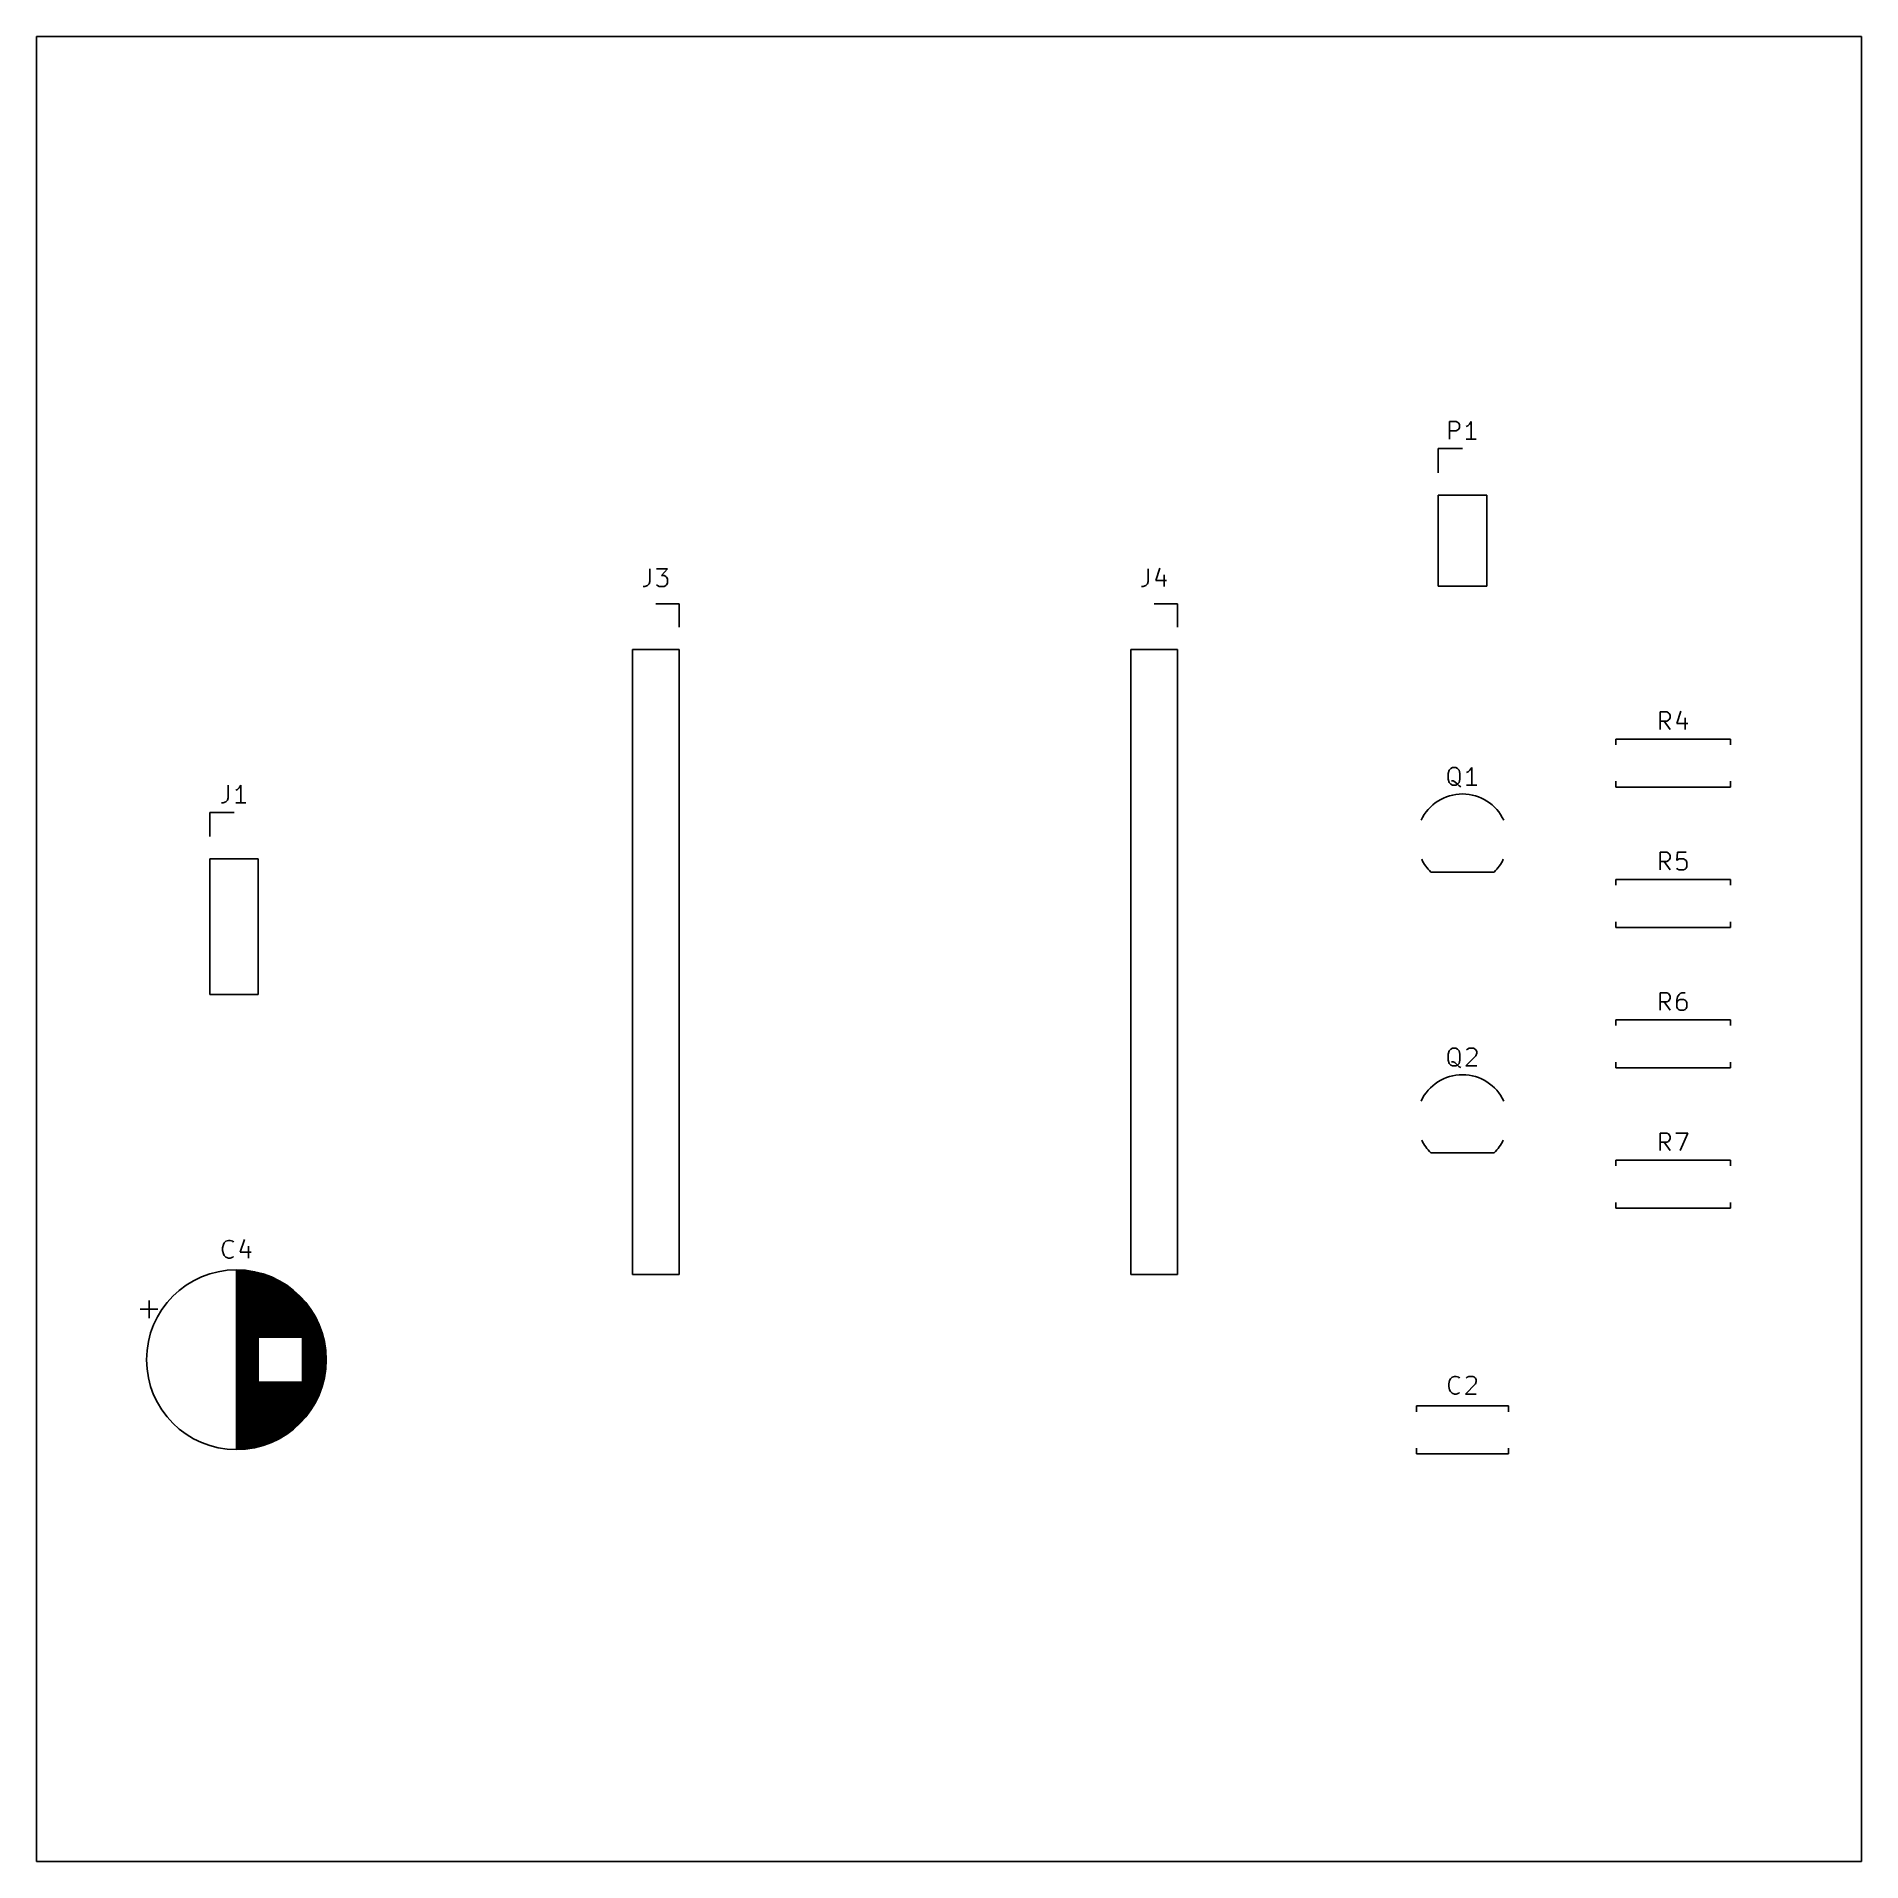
# Model space of a CAD drawing. Extents: x 20 to 124, y -124 to -20.
import ezdxf

# ---------------------------------------------------------------- set-up
doc = ezdxf.new("R2010")
doc.units = 0
doc.layers.add('LYELLOW', color=51, linetype='CONTINUOUS')
doc.layers.add('WHITE', color=7, linetype='CONTINUOUS')

msp = doc.modelspace()

# ---------------------------------------------------------------- linework, layer by layer
at = {"layer": 'LYELLOW', "linetype": 'CONTINUOUS'}
for p, q in [((100.523105, -42.939819), (100.523105, -41.939819)), ((100.523105, -41.939819), (100.904057, -41.939819)), ((100.904057, -42.463628), (100.523105, -42.463628)), ((100.904057, -41.939819), (100.999295, -41.987438)), ((100.999295, -42.416009), (100.904057, -42.463628)), ((100.999295, -41.987438), (101.046914, -42.035057)), ((101.046914, -42.36839), (100.999295, -42.416009)), ((101.046914, -42.035057), (101.094533, -42.130295)), ((101.094533, -42.273152), (101.046914, -42.36839)), ((101.094533, -42.130295), (101.094533, -42.273152)), ((101.570724, -42.177914), (101.475486, -42.225533)), ((101.665962, -42.082676), (101.570724, -42.177914)), ((101.7612, -41.939819), (101.665962, -42.082676)), ((101.7612, -42.939819), (101.7612, -41.939819)), ((99.8812, -43.485), (101.2612, -43.485)), ((99.8812, -44.865), (99.8812, -43.485)), ((102.046914, -42.939819), (101.475486, -42.939819)), ((99.8812, -46.135), (99.8812, -51.325)), ((99.8812, -46.135), (102.6412, -46.135)), ((102.6412, -46.135), (102.6412, -51.325)), ((54.952866, -50.339819), (54.952866, -51.054104)), ((55.333819, -50.339819), (55.952866, -50.339819)), ((55.952866, -50.339819), (55.619533, -50.720771)), ((55.619533, -50.720771), (55.76239, -50.720771)), ((55.76239, -50.720771), (55.857628, -50.76839)), ((55.857628, -50.76839), (55.905247, -50.816009)), ((55.905247, -50.816009), (55.952866, -50.911247)), ((55.952866, -50.911247), (55.952866, -51.149342)), ((83.352866, -50.339819), (83.352866, -51.054104)), ((84.019533, -50.2922), (83.781438, -51.006485)), ((84.257628, -50.673152), (84.257628, -51.339819)), ((54.667152, -51.339819), (54.571914, -51.339819)), ((54.810009, -51.2922), (54.667152, -51.339819)), ((54.905247, -51.196961), (54.810009, -51.2922)), ((54.952866, -51.054104), (54.905247, -51.196961)), ((55.381438, -51.2922), (55.333819, -51.24458)), ((55.476676, -51.339819), (55.381438, -51.2922)), ((55.76239, -51.339819), (55.476676, -51.339819)), ((55.857628, -51.2922), (55.76239, -51.339819)), ((55.905247, -51.24458), (55.857628, -51.2922)), ((55.952866, -51.149342), (55.905247, -51.24458)), ((83.067152, -51.339819), (82.971914, -51.339819)), ((83.210009, -51.2922), (83.067152, -51.339819)), ((83.305247, -51.196961), (83.210009, -51.2922)), ((83.352866, -51.054104), (83.305247, -51.196961)), ((83.781438, -51.006485), (84.400485, -51.006485)), ((99.8812, -51.325), (102.6412, -51.325)), ((55.2862, -52.325), (56.6162, -52.325)), ((56.6162, -52.325), (56.6162, -53.655)), ((83.6862, -52.325), (85.0162, -52.325)), ((85.0162, -52.325), (85.0162, -53.655)), ((53.9562, -54.925), (53.9562, -90.545)), ((53.9562, -54.925), (56.6162, -54.925)), ((56.6162, -54.925), (56.6162, -90.545)), ((82.3562, -54.925), (82.3562, -90.545)), ((82.3562, -54.925), (85.0162, -54.925)), ((85.0162, -54.925), (85.0162, -90.545)), ((112.523105, -59.489819), (112.523105, -58.489819)), ((112.523105, -58.489819), (112.904057, -58.489819)), ((112.904057, -59.013628), (112.523105, -59.013628)), ((113.094533, -59.489819), (112.7612, -59.013628)), ((112.904057, -58.489819), (112.999295, -58.537438)), ((112.999295, -58.966009), (112.904057, -59.013628)), ((112.999295, -58.537438), (113.046914, -58.585057)), ((113.046914, -58.91839), (112.999295, -58.966009)), ((113.046914, -58.585057), (113.094533, -58.680295)), ((113.094533, -58.823152), (113.046914, -58.91839)), ((113.094533, -58.680295), (113.094533, -58.823152)), ((113.713581, -58.4422), (113.475486, -59.156485)), ((113.475486, -59.156485), (114.094533, -59.156485)), ((113.951676, -58.823152), (113.951676, -59.489819)), ((109.9912, -60.035), (116.5312, -60.035)), ((109.9912, -60.365), (109.9912, -60.035)), ((116.5312, -60.035), (116.5312, -60.365)), ((100.451676, -61.993152), (100.499295, -61.802676)), ((100.451676, -62.326485), (100.451676, -61.993152)), ((100.499295, -62.516961), (100.451676, -62.326485)), ((100.499295, -61.802676), (100.594533, -61.707438)), ((100.594533, -61.707438), (100.689771, -61.659819)), ((100.689771, -61.659819), (100.880247, -61.659819)), ((100.880247, -61.659819), (100.975485, -61.707438)), ((100.975485, -61.707438), (101.070723, -61.802676)), ((101.070723, -61.802676), (101.118342, -61.993152)), ((101.118342, -62.326485), (101.070723, -62.516961)), ((101.118342, -61.993152), (101.118342, -62.326485)), ((101.594533, -61.897914), (101.499295, -61.945533)), ((101.689771, -61.802676), (101.594533, -61.897914)), ((101.785009, -61.659819), (101.689771, -61.802676)), ((101.785009, -62.659819), (101.785009, -61.659819)), ((30.927866, -63.384104), (30.880247, -63.526961)), ((30.927866, -62.669819), (30.927866, -63.384104)), ((31.451676, -62.907914), (31.356438, -62.955533)), ((31.546914, -62.812676), (31.451676, -62.907914)), ((31.642152, -62.669819), (31.546914, -62.812676)), ((31.642152, -63.669819), (31.642152, -62.669819)), ((100.594533, -62.6122), (100.499295, -62.516961)), ((100.689771, -62.659819), (100.594533, -62.6122)), ((100.73739, -62.421723), (100.642152, -62.421723)), ((100.880247, -62.659819), (100.689771, -62.659819)), ((100.832628, -62.469342), (100.73739, -62.421723)), ((100.975485, -62.6122), (100.832628, -62.469342)), ((100.975485, -62.6122), (100.880247, -62.659819)), ((101.070723, -62.516961), (100.975485, -62.6122)), ((101.070723, -62.707438), (100.975485, -62.6122)), ((101.165961, -62.755057), (101.070723, -62.707438)), ((102.070723, -62.659819), (101.499295, -62.659819)), ((109.9912, -62.445), (109.9912, -62.775)), ((109.9912, -62.775), (116.5312, -62.775)), ((116.5312, -62.775), (116.5312, -62.445)), ((29.8812, -64.215), (31.2612, -64.215)), ((29.8812, -65.595), (29.8812, -64.215)), ((30.642152, -63.669819), (30.546914, -63.669819)), ((30.785009, -63.6222), (30.642152, -63.669819)), ((30.880247, -63.526961), (30.785009, -63.6222)), ((31.927866, -63.669819), (31.356438, -63.669819)), ((112.523105, -67.489819), (112.523105, -66.489819)), ((112.523105, -66.489819), (112.904057, -66.489819)), ((112.904057, -66.489819), (112.999295, -66.537438)), ((112.999295, -66.537438), (113.046914, -66.585057)), ((113.523105, -66.489819), (113.475486, -66.966009)), ((113.999295, -66.489819), (113.523105, -66.489819)), ((29.8812, -66.865), (29.8812, -74.595)), ((29.8812, -66.865), (32.6412, -66.865)), ((32.6412, -66.865), (32.6412, -74.595)), ((112.904057, -67.013628), (112.523105, -67.013628)), ((113.094533, -67.489819), (112.7612, -67.013628)), ((112.999295, -66.966009), (112.904057, -67.013628)), ((113.046914, -66.91839), (112.999295, -66.966009)), ((113.046914, -66.585057), (113.094533, -66.680295)), ((113.094533, -66.823152), (113.046914, -66.91839)), ((113.094533, -66.680295), (113.094533, -66.823152)), ((113.475486, -66.966009), (113.523105, -66.91839)), ((113.523105, -67.4422), (113.475486, -67.39458)), ((113.523105, -66.91839), (113.618343, -66.870771)), ((113.618343, -67.489819), (113.523105, -67.4422)), ((113.618343, -66.870771), (113.856438, -66.870771)), ((113.856438, -67.489819), (113.618343, -67.489819)), ((113.856438, -66.870771), (113.951676, -66.91839)), ((113.951676, -67.4422), (113.856438, -67.489819)), ((113.951676, -66.91839), (113.999295, -66.966009)), ((113.999295, -67.39458), (113.951676, -67.4422)), ((113.999295, -66.966009), (114.046914, -67.061247)), ((114.046914, -67.299342), (113.999295, -67.39458)), ((114.046914, -67.061247), (114.046914, -67.299342)), ((99.4612, -67.615), (103.0612, -67.615)), ((109.9912, -68.035), (116.5312, -68.035)), ((109.9912, -68.365), (109.9912, -68.035)), ((116.5312, -68.035), (116.5312, -68.365)), ((109.9912, -70.445), (109.9912, -70.775)), ((116.5312, -70.775), (116.5312, -70.445)), ((109.9912, -70.775), (116.5312, -70.775)), ((29.8812, -74.595), (32.6412, -74.595)), ((112.523105, -75.489819), (112.523105, -74.489819)), ((112.523105, -74.489819), (112.904057, -74.489819)), ((112.904057, -74.489819), (112.999295, -74.537438)), ((112.999295, -74.537438), (113.046914, -74.585057)), ((113.046914, -74.585057), (113.094533, -74.680295)), ((113.094533, -74.823152), (113.046914, -74.91839)), ((113.094533, -74.680295), (113.094533, -74.823152)), ((113.523105, -74.727914), (113.475486, -74.91839)), ((113.618343, -74.585057), (113.523105, -74.727914)), ((113.665962, -74.870771), (113.570724, -74.91839)), ((113.665962, -74.537438), (113.618343, -74.585057)), ((113.7612, -74.489819), (113.665962, -74.537438)), ((113.856438, -74.870771), (113.665962, -74.870771)), ((113.951676, -74.489819), (113.7612, -74.489819)), ((113.951676, -74.91839), (113.856438, -74.870771)), ((112.904057, -75.013628), (112.523105, -75.013628)), ((113.094533, -75.489819), (112.7612, -75.013628)), ((112.999295, -74.966009), (112.904057, -75.013628)), ((113.046914, -74.91839), (112.999295, -74.966009)), ((113.475486, -74.91839), (113.475486, -75.299342)), ((113.523105, -74.966009), (113.475486, -75.061247)), ((113.475486, -75.299342), (113.523105, -75.39458)), ((113.570724, -74.91839), (113.523105, -74.966009)), ((113.523105, -75.39458), (113.570724, -75.4422)), ((113.570724, -75.4422), (113.665962, -75.489819)), ((113.665962, -75.489819), (113.856438, -75.489819)), ((113.856438, -75.489819), (113.951676, -75.4422)), ((113.999295, -74.966009), (113.951676, -74.91839)), ((113.951676, -75.4422), (113.999295, -75.39458)), ((114.046914, -75.061247), (113.999295, -74.966009)), ((113.999295, -75.39458), (114.046914, -75.299342)), ((114.046914, -75.299342), (114.046914, -75.061247)), ((109.9912, -76.035), (116.5312, -76.035)), ((109.9912, -76.365), (109.9912, -76.035)), ((116.5312, -76.035), (116.5312, -76.365)), ((100.451676, -77.993152), (100.499295, -77.802676)), ((100.451676, -78.326485), (100.451676, -77.993152)), ((100.499295, -77.802676), (100.594533, -77.707438)), ((100.594533, -77.707438), (100.689771, -77.659819)), ((100.689771, -77.659819), (100.880247, -77.659819)), ((100.880247, -77.659819), (100.975485, -77.707438)), ((100.975485, -77.707438), (101.070723, -77.802676)), ((101.070723, -77.802676), (101.118342, -77.993152)), ((101.118342, -77.993152), (101.118342, -78.326485)), ((101.499295, -77.755057), (101.546914, -77.707438)), ((101.546914, -77.707438), (101.642152, -77.659819)), ((101.642152, -77.659819), (101.880247, -77.659819)), ((101.880247, -77.659819), (101.975485, -77.707438)), ((101.975485, -77.707438), (102.023104, -77.755057)), ((102.023104, -77.755057), (102.070723, -77.850295)), ((102.070723, -77.945533), (102.023104, -78.08839)), ((102.070723, -77.850295), (102.070723, -77.945533)), ((100.499295, -78.516961), (100.451676, -78.326485)), ((100.594533, -78.6122), (100.499295, -78.516961)), ((100.689771, -78.659819), (100.594533, -78.6122)), ((100.73739, -78.421723), (100.642152, -78.421723)), ((100.880247, -78.659819), (100.689771, -78.659819)), ((100.832628, -78.469342), (100.73739, -78.421723)), ((100.975485, -78.6122), (100.832628, -78.469342)), ((100.975485, -78.6122), (100.880247, -78.659819)), ((101.070723, -78.516961), (100.975485, -78.6122)), ((101.070723, -78.707438), (100.975485, -78.6122)), ((101.118342, -78.326485), (101.070723, -78.516961)), ((101.165961, -78.755057), (101.070723, -78.707438)), ((102.023104, -78.08839), (101.451676, -78.659819)), ((101.451676, -78.659819), (102.070723, -78.659819)), ((109.9912, -78.445), (109.9912, -78.775)), ((109.9912, -78.775), (116.5312, -78.775)), ((116.5312, -78.775), (116.5312, -78.445)), ((112.523105, -83.489819), (112.523105, -82.489819)), ((112.523105, -82.489819), (112.904057, -82.489819)), ((112.904057, -83.013628), (112.523105, -83.013628)), ((113.094533, -83.489819), (112.7612, -83.013628)), ((112.904057, -82.489819), (112.999295, -82.537438)), ((112.999295, -82.966009), (112.904057, -83.013628)), ((112.999295, -82.537438), (113.046914, -82.585057)), ((113.046914, -82.91839), (112.999295, -82.966009)), ((113.046914, -82.585057), (113.094533, -82.680295)), ((113.094533, -82.823152), (113.046914, -82.91839)), ((113.094533, -82.680295), (113.094533, -82.823152)), ((113.427867, -82.489819), (114.094533, -82.489819)), ((114.094533, -82.489819), (113.665962, -83.489819)), ((99.4612, -83.615), (103.0612, -83.615)), ((109.9912, -84.035), (116.5312, -84.035)), ((109.9912, -84.365), (109.9912, -84.035)), ((116.5312, -84.035), (116.5312, -84.365)), ((109.9912, -86.445), (109.9912, -86.775)), ((109.9912, -86.775), (116.5312, -86.775)), ((116.5312, -86.775), (116.5312, -86.445)), ((30.607786, -89.03839), (30.655405, -88.847914)), ((30.607786, -89.181247), (30.607786, -89.03839)), ((30.655405, -89.371723), (30.607786, -89.181247)), ((30.655405, -88.847914), (30.703024, -88.752676)), ((30.703024, -89.466961), (30.655405, -89.371723)), ((30.703024, -88.752676), (30.798262, -88.657438)), ((30.798262, -88.657438), (30.941119, -88.609819)), ((30.941119, -88.609819), (31.036357, -88.609819)), ((31.036357, -88.609819), (31.179214, -88.657438)), ((31.179214, -88.657438), (31.226833, -88.705057)), ((31.845881, -88.5622), (31.607786, -89.276485)), ((31.607786, -89.276485), (32.226833, -89.276485)), ((32.083976, -88.943152), (32.083976, -89.609819)), ((30.798262, -89.5622), (30.703024, -89.466961)), ((30.941119, -89.609819), (30.798262, -89.5622)), ((31.036357, -89.609819), (30.941119, -89.609819)), ((31.179214, -89.5622), (31.036357, -89.609819)), ((31.226833, -89.51458), (31.179214, -89.5622)), ((31.3935, -90.325), (31.3935, -100.485)), ((31.4335, -90.325), (31.4335, -100.485)), ((31.4735, -90.326), (31.4735, -100.484)), ((31.5135, -90.326), (31.5135, -100.484)), ((31.5535, -90.328), (31.5535, -100.482)), ((31.5935, -90.329), (31.5935, -100.481)), ((31.6335, -90.331), (31.6335, -100.479)), ((31.6735, -90.333), (31.6735, -100.477)), ((31.7135, -90.335), (31.7135, -100.475)), ((31.7535, -90.338), (31.7535, -100.472)), ((31.7935, -90.341), (31.7935, -100.469)), ((31.8335, -90.344), (31.8335, -100.466)), ((31.8735, -90.348), (31.8735, -100.462)), ((31.9135, -90.351), (31.9135, -100.459)), ((31.9535, -90.356), (31.9535, -100.454)), ((31.9935, -90.36), (31.9935, -100.45)), ((32.0335, -90.365), (32.0335, -100.445)), ((32.0735, -90.37), (32.0735, -100.44)), ((32.1135, -90.376), (32.1135, -100.434)), ((32.1535, -90.382), (32.1535, -100.428)), ((32.1935, -90.388), (32.1935, -100.422)), ((32.2335, -90.394), (32.2335, -100.416)), ((32.2735, -90.401), (32.2735, -100.409)), ((32.3135, -90.408), (32.3135, -100.402)), ((32.3535, -90.416), (32.3535, -100.394)), ((32.3935, -90.424), (32.3935, -100.386)), ((32.4335, -90.432), (32.4335, -100.378)), ((32.4735, -90.44), (32.4735, -100.37)), ((32.5135, -90.449), (32.5135, -100.361)), ((32.5535, -90.458), (32.5535, -100.352)), ((32.5935, -90.468), (32.5935, -100.342)), ((32.6335, -90.477), (32.6335, -100.333)), ((32.6735, -90.488), (32.6735, -94.165)), ((32.7135, -90.498), (32.7135, -94.165)), ((32.7535, -90.509), (32.7535, -94.165)), ((32.7935, -90.52), (32.7935, -94.165)), ((32.8335, -90.532), (32.8335, -94.165)), ((32.8735, -90.544), (32.8735, -94.165)), ((32.9135, -90.556), (32.9135, -94.165)), ((32.9535, -90.568), (32.9535, -94.165)), ((32.9935, -90.581), (32.9935, -94.165)), ((33.0335, -90.595), (33.0335, -94.165)), ((33.0735, -90.608), (33.0735, -94.165)), ((33.1135, -90.623), (33.1135, -94.165)), ((33.1535, -90.637), (33.1535, -94.165)), ((33.1935, -90.652), (33.1935, -94.165)), ((33.2335, -90.667), (33.2335, -94.165)), ((33.2735, -90.683), (33.2735, -94.165)), ((33.3135, -90.699), (33.3135, -94.165)), ((33.3535, -90.715), (33.3535, -94.165)), ((33.3935, -90.732), (33.3935, -94.165)), ((33.4335, -90.749), (33.4335, -94.165)), ((33.4735, -90.767), (33.4735, -94.165)), ((33.5135, -90.785), (33.5135, -94.165)), ((33.5535, -90.803), (33.5535, -94.165)), ((33.5935, -90.822), (33.5935, -94.165)), ((33.6335, -90.841), (33.6335, -94.165)), ((33.6735, -90.861), (33.6735, -94.165)), ((33.7135, -90.881), (33.7135, -94.165)), ((33.7535, -90.901), (33.7535, -94.165)), ((33.7935, -90.922), (33.7935, -94.165)), ((33.8335, -90.944), (33.8335, -94.165)), ((33.8735, -90.966), (33.8735, -94.165)), ((33.9135, -90.988), (33.9135, -94.165)), ((33.9535, -91.011), (33.9535, -94.165)), ((33.9935, -91.034), (33.9935, -94.165)), ((34.0335, -91.058), (34.0335, -94.165)), ((34.0735, -91.082), (34.0735, -94.165)), ((34.1135, -91.107), (34.1135, -94.165)), ((34.1535, -91.133), (34.1535, -94.165)), ((34.1935, -91.158), (34.1935, -94.165)), ((34.2335, -91.185), (34.2335, -94.165)), ((34.2735, -91.212), (34.2735, -94.165)), ((34.3135, -91.239), (34.3135, -94.165)), ((34.3535, -91.267), (34.3535, -94.165)), ((34.3935, -91.296), (34.3935, -94.165)), ((34.4335, -91.325), (34.4335, -94.165)), ((34.4735, -91.355), (34.4735, -94.165)), ((34.5135, -91.385), (34.5135, -94.165)), ((34.5535, -91.417), (34.5535, -94.165)), ((34.5935, -91.448), (34.5935, -94.165)), ((34.6335, -91.481), (34.6335, -94.165)), ((34.6735, -91.514), (34.6735, -94.165)), ((53.9562, -90.545), (56.6162, -90.545)), ((82.3562, -90.545), (85.0162, -90.545)), ((25.913854, -92.53), (26.913854, -92.53)), ((26.413854, -92.03), (26.413854, -93.03)), ((34.7135, -91.547), (34.7135, -94.165)), ((34.7535, -91.582), (34.7535, -94.165)), ((34.7935, -91.617), (34.7935, -94.165)), ((34.8335, -91.653), (34.8335, -94.165)), ((34.8735, -91.689), (34.8735, -94.165)), ((34.9135, -91.727), (34.9135, -94.165)), ((34.9535, -91.765), (34.9535, -94.165)), ((34.9935, -91.804), (34.9935, -94.165)), ((35.0335, -91.844), (35.0335, -94.165)), ((35.0735, -91.885), (35.0735, -94.165)), ((35.1135, -91.927), (35.1135, -94.165)), ((35.1535, -91.97), (35.1535, -98.84)), ((35.1935, -92.014), (35.1935, -98.796)), ((35.2335, -92.058), (35.2335, -98.752)), ((35.2735, -92.104), (35.2735, -98.706)), ((35.3135, -92.151), (35.3135, -98.659)), ((35.3535, -92.2), (35.3535, -98.61)), ((35.3935, -92.249), (35.3935, -98.561)), ((35.4335, -92.3), (35.4335, -98.51)), ((35.4735, -92.352), (35.4735, -98.458)), ((35.5135, -92.405), (35.5135, -98.405)), ((35.5535, -92.46), (35.5535, -98.35)), ((35.5935, -92.517), (35.5935, -98.293)), ((35.6335, -92.575), (35.6335, -98.235)), ((35.6735, -92.635), (35.6735, -98.175)), ((35.7135, -92.697), (35.7135, -98.113)), ((35.7535, -92.761), (35.7535, -98.049)), ((35.7935, -92.827), (35.7935, -97.983)), ((35.8335, -92.895), (35.8335, -97.915)), ((35.8735, -92.966), (35.8735, -97.844)), ((35.9135, -93.04), (35.9135, -97.77)), ((35.9535, -93.117), (35.9535, -97.693)), ((35.9935, -93.197), (35.9935, -97.613)), ((36.0335, -93.281), (36.0335, -97.529)), ((36.0735, -93.368), (36.0735, -97.442)), ((36.1135, -93.461), (36.1135, -97.349)), ((36.1535, -93.559), (36.1535, -97.251)), ((36.1935, -93.663), (36.1935, -97.147)), ((36.2335, -93.775), (36.2335, -97.035)), ((36.2735, -93.896), (36.2735, -96.914)), ((36.3135, -94.028), (36.3135, -96.782)), ((36.3535, -94.175), (36.3535, -96.635)), ((36.3935, -94.343), (36.3935, -96.467)), ((36.4335, -94.543), (36.4335, -96.267)), ((36.4735, -94.806), (36.4735, -96.004)), ((32.6735, -96.645), (32.6735, -100.322)), ((32.7135, -96.645), (32.7135, -100.312)), ((32.7535, -96.645), (32.7535, -100.301)), ((32.7935, -96.645), (32.7935, -100.29)), ((32.8335, -96.645), (32.8335, -100.278)), ((32.8735, -96.645), (32.8735, -100.266)), ((32.9135, -96.645), (32.9135, -100.254)), ((32.9535, -96.645), (32.9535, -100.242)), ((32.9935, -96.645), (32.9935, -100.229)), ((33.0335, -96.645), (33.0335, -100.215)), ((33.0735, -96.645), (33.0735, -100.202)), ((33.1135, -96.645), (33.1135, -100.187)), ((33.1535, -96.645), (33.1535, -100.173)), ((33.1935, -96.645), (33.1935, -100.158)), ((33.2335, -96.645), (33.2335, -100.143)), ((33.2735, -96.645), (33.2735, -100.127)), ((33.3135, -96.645), (33.3135, -100.111)), ((33.3535, -96.645), (33.3535, -100.095)), ((33.3935, -96.645), (33.3935, -100.078)), ((33.4335, -96.645), (33.4335, -100.061)), ((33.4735, -96.645), (33.4735, -100.043)), ((33.5135, -96.645), (33.5135, -100.025)), ((33.5535, -96.645), (33.5535, -100.007)), ((33.5935, -96.645), (33.5935, -99.988)), ((33.6335, -96.645), (33.6335, -99.969)), ((33.6735, -96.645), (33.6735, -99.949)), ((33.7135, -96.645), (33.7135, -99.929)), ((33.7535, -96.645), (33.7535, -99.909)), ((33.7935, -96.645), (33.7935, -99.888)), ((33.8335, -96.645), (33.8335, -99.866)), ((33.8735, -96.645), (33.8735, -99.844)), ((33.9135, -96.645), (33.9135, -99.822)), ((33.9535, -96.645), (33.9535, -99.799)), ((33.9935, -96.645), (33.9935, -99.776)), ((34.0335, -96.645), (34.0335, -99.752)), ((34.0735, -96.645), (34.0735, -99.728)), ((34.1135, -96.645), (34.1135, -99.703)), ((34.1535, -96.645), (34.1535, -99.677)), ((34.1935, -96.645), (34.1935, -99.652)), ((34.2335, -96.645), (34.2335, -99.625)), ((34.2735, -96.645), (34.2735, -99.598)), ((34.3135, -96.645), (34.3135, -99.571)), ((34.3535, -96.645), (34.3535, -99.543)), ((34.3935, -96.645), (34.3935, -99.514)), ((34.4335, -96.645), (34.4335, -99.485)), ((34.4735, -96.645), (34.4735, -99.455)), ((34.5135, -96.645), (34.5135, -99.425)), ((34.5535, -96.645), (34.5535, -99.393)), ((34.5935, -96.645), (34.5935, -99.362)), ((34.6335, -96.645), (34.6335, -99.329)), ((34.6735, -96.645), (34.6735, -99.296)), ((34.7135, -96.645), (34.7135, -99.263)), ((34.7535, -96.645), (34.7535, -99.228)), ((34.7935, -96.645), (34.7935, -99.193)), ((34.8335, -96.645), (34.8335, -99.157)), ((34.8735, -96.645), (34.8735, -99.121)), ((34.9135, -96.645), (34.9135, -99.083)), ((34.9535, -96.645), (34.9535, -99.045)), ((34.9935, -96.645), (34.9935, -99.006)), ((35.0335, -96.645), (35.0335, -98.966)), ((35.0735, -96.645), (35.0735, -98.925)), ((35.1135, -96.645), (35.1135, -98.883)), ((100.475486, -96.78839), (100.523105, -96.597914)), ((100.523105, -96.597914), (100.570724, -96.502676)), ((100.570724, -96.502676), (100.665962, -96.407438)), ((100.665962, -96.407438), (100.808819, -96.359819)), ((100.808819, -96.359819), (100.904057, -96.359819)), ((100.904057, -96.359819), (101.046914, -96.407438)), ((101.046914, -96.407438), (101.094533, -96.455057)), ((101.475486, -96.455057), (101.523105, -96.407438)), ((101.523105, -96.407438), (101.618343, -96.359819)), ((101.618343, -96.359819), (101.856438, -96.359819)), ((101.856438, -96.359819), (101.951676, -96.407438)), ((101.951676, -96.407438), (101.999295, -96.455057)), ((101.999295, -96.455057), (102.046914, -96.550295)), ((102.046914, -96.645533), (101.999295, -96.78839)), ((102.046914, -96.550295), (102.046914, -96.645533)), ((100.475486, -96.931247), (100.475486, -96.78839)), ((100.523105, -97.121723), (100.475486, -96.931247)), ((100.570724, -97.216961), (100.523105, -97.121723)), ((100.665962, -97.3122), (100.570724, -97.216961)), ((100.808819, -97.359819), (100.665962, -97.3122)), ((100.904057, -97.359819), (100.808819, -97.359819)), ((101.046914, -97.3122), (100.904057, -97.359819)), ((101.094533, -97.26458), (101.046914, -97.3122)), ((101.999295, -96.78839), (101.427867, -97.359819)), ((101.427867, -97.359819), (102.046914, -97.359819)), ((98.6412, -98.035), (103.8812, -98.035)), ((98.6412, -98.372), (98.6412, -98.035)), ((103.8812, -98.035), (103.8812, -98.372)), ((98.6412, -100.775), (98.6412, -100.438)), ((103.8812, -100.775), (98.6412, -100.775)), ((103.8812, -100.438), (103.8812, -100.775))]:
    msp.add_line(p, q, dxfattribs=at)
at = {"layer": 'LYELLOW'}
msp.add_circle((31.3935, -95.405), 5.12, dxfattribs=at)
for centre, radius, start, end in [((101.2612, -65.765), 2.6, 90, 155.0000073), ((101.2612, -65.765), 2.6, 24.9999927, 90), ((101.2612, -65.765), 2.581182, -154.21517737, -134.2151754), ((101.2612, -65.765), 2.581182, -45.7848246, -25.78482263), ((101.2612, -81.765), 2.6, 90, 155.0000073), ((101.2612, -81.765), 2.6, 24.9999927, 90), ((101.2612, -81.765), 2.581182, -154.21517737, -134.2151754), ((101.2612, -81.765), 2.581182, -45.7848246, -25.78482263)]:
    msp.add_arc(centre, radius, start, end, dxfattribs=at)
at = {"layer": 'WHITE', "linetype": 'CONTINUOUS'}
for p, q in [((20, -20), (124, -20)), ((20, -124), (20, -20)), ((124, -20), (124, -124)), ((124, -124), (20, -124))]:
    msp.add_line(p, q, dxfattribs=at)

doc.saveas('drawing.dxf')
